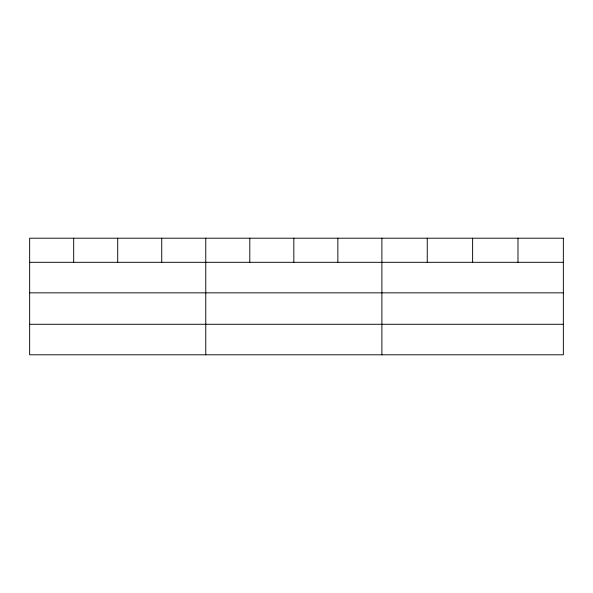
<?xml version="1.0" encoding="UTF-8"?>
<svg xmlns="http://www.w3.org/2000/svg" width="593" height="593" viewBox="0 0 593 593"><rect width="100%" height="100%" fill="white"/><g stroke="black" fill="none" stroke-linecap="round" stroke-linejoin="round"><path stroke-width="0.89" d="M29.65 262.314L563.35 262.314M29.65 292.838L563.35 292.838M29.65 324.282L563.35 324.282M517.985 238.201L517.985 262.314M472.621 238.201L472.621 262.314M427.256 238.201L427.256 262.314M381.892 238.201L381.892 354.799M337.862 238.201L337.862 262.314M293.831 238.201L293.831 262.314M249.801 238.201L249.801 262.314M205.771 238.201L205.771 354.799M161.741 238.201L161.741 262.314M117.71 238.201L117.71 262.314M73.68 238.201L73.68 262.314M563.35 238.201L29.65 238.201L29.65 354.799L563.35 354.799L563.35 238.201"/></g></svg>
